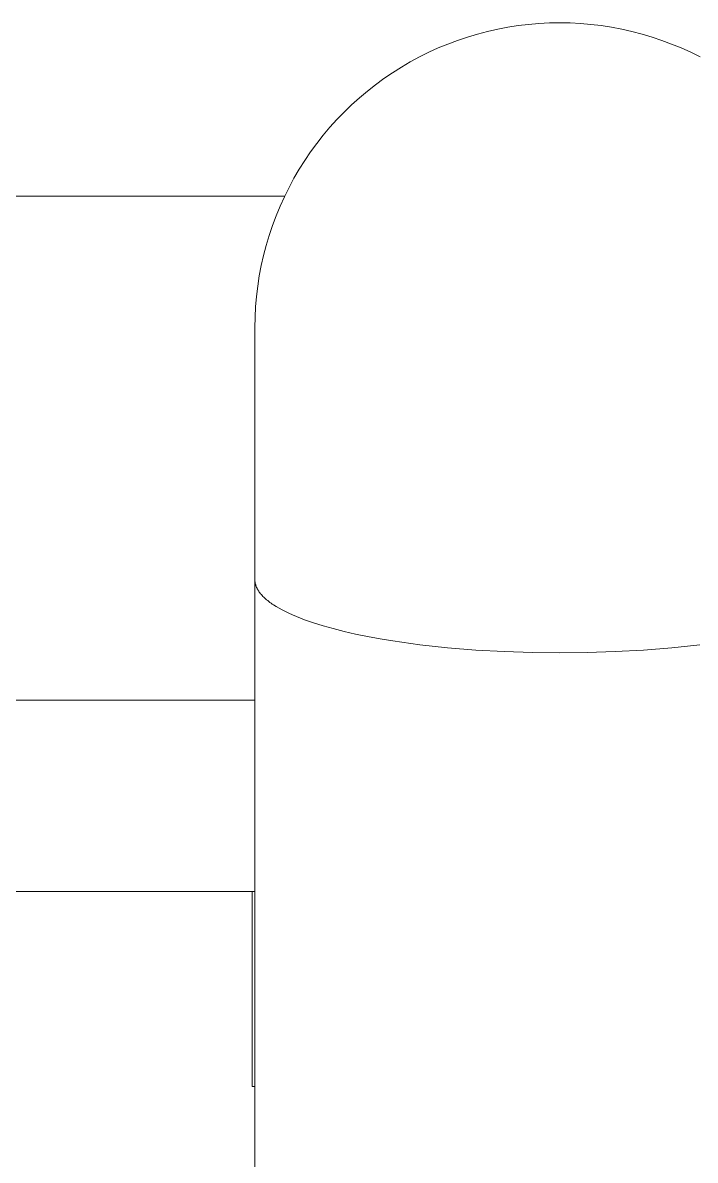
# Model space of a CAD drawing. Header units: millimetres. Extents: x -75 to 3710, y -20 to 2482.
# Drawn here: x 1646.4 to 1679.5, y 2286.3 to 2342.2 of the extents above; entities that cross this region are included whole.
import ezdxf

# ---------------------------------------------------------------- set-up
doc = ezdxf.new("R2010")
doc.units = ezdxf.units.MM
doc.layers.add('ZANO_R', color=7, linetype='Continuous', lineweight=0)

msp = doc.modelspace()

# ---------------------------------------------------------------- linework, layer by layer
at = {"layer": 'ZANO_R'}
for p, q in [((1669.305, 2341.817), (1668.81, 2341.688)), ((1669.805, 2341.93), (1669.305, 2341.817)), ((1670.308, 2342.026), (1669.805, 2341.93)), ((1670.814, 2342.104), (1670.308, 2342.026)), ((1671.323, 2342.165), (1670.814, 2342.104)), ((1671.833, 2342.209), (1671.323, 2342.165)), ((1672.345, 2342.235), (1671.833, 2342.209)), ((1672.857, 2342.244), (1672.345, 2342.235)), ((1673.369, 2342.235), (1672.857, 2342.244)), ((1673.88, 2342.209), (1673.369, 2342.235)), ((1674.391, 2342.165), (1673.88, 2342.209)), ((1674.899, 2342.104), (1674.391, 2342.165)), ((1675.405, 2342.026), (1674.899, 2342.104)), ((1675.909, 2341.93), (1675.405, 2342.026)), ((1676.408, 2341.817), (1675.909, 2341.93)), ((1676.904, 2341.688), (1676.408, 2341.817)), ((1667.834, 2341.378), (1667.354, 2341.198)), ((1668.319, 2341.541), (1667.834, 2341.378)), ((1668.81, 2341.688), (1668.319, 2341.541)), ((1677.395, 2341.541), (1676.904, 2341.688)), ((1677.88, 2341.378), (1677.395, 2341.541)), ((1678.36, 2341.198), (1677.88, 2341.378)), ((1666.415, 2340.79), (1665.956, 2340.562)), ((1666.881, 2341.002), (1666.415, 2340.79)), ((1667.354, 2341.198), (1666.881, 2341.002)), ((1678.833, 2341.002), (1678.36, 2341.198)), ((1679.299, 2340.79), (1678.833, 2341.002)), ((1679.758, 2340.562), (1679.299, 2340.79)), ((1665.505, 2340.319), (1665.063, 2340.06)), ((1665.956, 2340.562), (1665.505, 2340.319)), ((1664.63, 2339.787), (1664.207, 2339.498)), ((1665.063, 2340.06), (1664.63, 2339.787)), ((1663.793, 2339.196), (1663.39, 2338.88)), ((1664.207, 2339.498), (1663.793, 2339.196)), ((1662.999, 2338.55), (1662.618, 2338.206)), ((1663.39, 2338.88), (1662.999, 2338.55)), ((1662.618, 2338.206), (1662.25, 2337.85)), ((1661.894, 2337.482), (1661.551, 2337.102)), ((1662.25, 2337.85), (1661.894, 2337.482)), ((1661.551, 2337.102), (1661.221, 2336.71)), ((1660.905, 2336.307), (1660.602, 2335.894)), ((1661.221, 2336.71), (1660.905, 2336.307)), ((1660.602, 2335.894), (1660.314, 2335.471)), ((1660.314, 2335.471), (1660.04, 2335.038)), ((1659.782, 2334.595), (1659.538, 2334.145)), ((1660.04, 2335.038), (1659.782, 2334.595)), ((1659.538, 2334.145), (1659.311, 2333.686)), ((1659.321, 2333.708), (1637.857, 2333.708)), ((1659.311, 2333.686), (1659.099, 2333.22)), ((1659.099, 2333.22), (1658.903, 2332.747)), ((1658.903, 2332.747), (1658.723, 2332.267)), ((1658.56, 2331.782), (1658.413, 2331.291)), ((1658.723, 2332.267), (1658.56, 2331.782)), ((1658.413, 2331.291), (1658.283, 2330.795)), ((1658.283, 2330.795), (1658.17, 2330.296)), ((1658.17, 2330.296), (1658.075, 2329.792)), ((1658.075, 2329.792), (1657.996, 2329.286)), ((1657.996, 2329.286), (1657.935, 2328.778)), ((1657.935, 2328.778), (1657.892, 2328.267)), ((1657.892, 2328.267), (1657.866, 2327.756)), ((1657.866, 2327.756), (1657.857, 2327.244)), ((1657.857, 2327.244), (1657.857, 2314.842)), ((1657.857, 2314.842), (1657.857, 2314.822)), ((1657.857, 2314.822), (1657.858, 2314.802)), ((1657.857, 2151.663), (1657.857, 2314.802)), ((1657.858, 2314.802), (1657.859, 2314.782)), ((1657.859, 2314.782), (1657.86, 2314.762)), ((1657.86, 2314.762), (1657.863, 2314.742)), ((1657.863, 2314.742), (1657.865, 2314.722)), ((1657.865, 2314.722), (1657.868, 2314.702)), ((1657.868, 2314.702), (1657.872, 2314.682)), ((1657.872, 2314.682), (1657.876, 2314.661)), ((1657.876, 2314.661), (1657.88, 2314.641)), ((1657.88, 2314.641), (1657.885, 2314.621)), ((1657.885, 2314.621), (1657.891, 2314.6)), ((1657.891, 2314.6), (1657.897, 2314.58)), ((1657.897, 2314.58), (1657.903, 2314.559)), ((1657.903, 2314.559), (1657.91, 2314.539)), ((1657.91, 2314.539), (1657.917, 2314.518)), ((1657.917, 2314.518), (1657.925, 2314.498)), ((1657.925, 2314.498), (1657.934, 2314.477)), ((1657.934, 2314.477), (1657.943, 2314.457)), ((1657.943, 2314.457), (1657.952, 2314.436)), ((1657.952, 2314.436), (1657.962, 2314.415)), ((1657.962, 2314.415), (1657.973, 2314.395)), ((1657.973, 2314.395), (1657.984, 2314.374)), ((1657.984, 2314.374), (1657.996, 2314.353)), ((1657.996, 2314.353), (1658.008, 2314.333)), ((1658.008, 2314.333), (1658.02, 2314.312)), ((1658.02, 2314.312), (1658.033, 2314.291)), ((1658.033, 2314.291), (1658.047, 2314.27)), ((1658.047, 2314.27), (1658.076, 2314.228)), ((1658.076, 2314.228), (1658.107, 2314.187)), ((1658.107, 2314.187), (1658.141, 2314.145)), ((1658.141, 2314.145), (1658.176, 2314.103)), ((1658.176, 2314.103), (1658.214, 2314.061)), ((1658.214, 2314.061), (1658.254, 2314.019)), ((1658.254, 2314.019), (1658.296, 2313.977)), ((1658.296, 2313.977), (1658.34, 2313.935)), ((1658.34, 2313.935), (1658.387, 2313.893)), ((1658.387, 2313.893), (1658.436, 2313.851)), ((1658.436, 2313.851), (1658.487, 2313.809)), ((1658.487, 2313.809), (1658.541, 2313.767)), ((1658.541, 2313.767), (1658.596, 2313.725)), ((1658.596, 2313.725), (1658.654, 2313.683)), ((1658.654, 2313.683), (1658.715, 2313.641)), ((1658.715, 2313.641), (1658.778, 2313.599)), ((1658.778, 2313.599), (1658.91, 2313.516)), ((1658.91, 2313.516), (1659.052, 2313.433)), ((1659.052, 2313.433), (1659.203, 2313.351)), ((1659.203, 2313.351), (1659.363, 2313.269)), ((1659.363, 2313.269), (1659.533, 2313.187)), ((1659.533, 2313.187), (1659.711, 2313.107)), ((1659.711, 2313.107), (1659.899, 2313.027)), ((1659.899, 2313.027), (1660.096, 2312.949)), ((1660.096, 2312.949), (1660.302, 2312.871)), ((1660.302, 2312.871), (1660.74, 2312.719)), ((1660.74, 2312.719), (1661.211, 2312.571)), ((1661.211, 2312.571), (1661.716, 2312.43)), ((1661.716, 2312.43), (1662.25, 2312.295)), ((1662.25, 2312.295), (1662.813, 2312.166)), ((1662.813, 2312.166), (1663.402, 2312.045)), ((1663.402, 2312.045), (1664.015, 2311.932)), ((1664.015, 2311.932), (1664.649, 2311.827)), ((1664.649, 2311.827), (1665.967, 2311.642)), ((1665.967, 2311.642), (1667.335, 2311.492)), ((1678.378, 2311.492), (1679.746, 2311.642)), ((1667.335, 2311.492), (1668.729, 2311.379)), ((1668.729, 2311.379), (1670.127, 2311.3)), ((1670.127, 2311.3), (1671.509, 2311.254)), ((1671.509, 2311.254), (1672.857, 2311.24)), ((1672.857, 2311.24), (1674.205, 2311.254)), ((1674.205, 2311.254), (1675.586, 2311.3)), ((1675.586, 2311.3), (1676.984, 2311.379)), ((1676.984, 2311.379), (1678.378, 2311.492)), ((1643.438, 2308.911), (1657.857, 2308.911)), ((1643.438, 2299.505), (1657.857, 2299.505)), ((1657.73, 2299.505), (1657.73, 2289.897)), ((1657.73, 2289.897), (1657.857, 2289.904))]:
    msp.add_line(p, q, dxfattribs=at)

doc.saveas('drawing.dxf')
